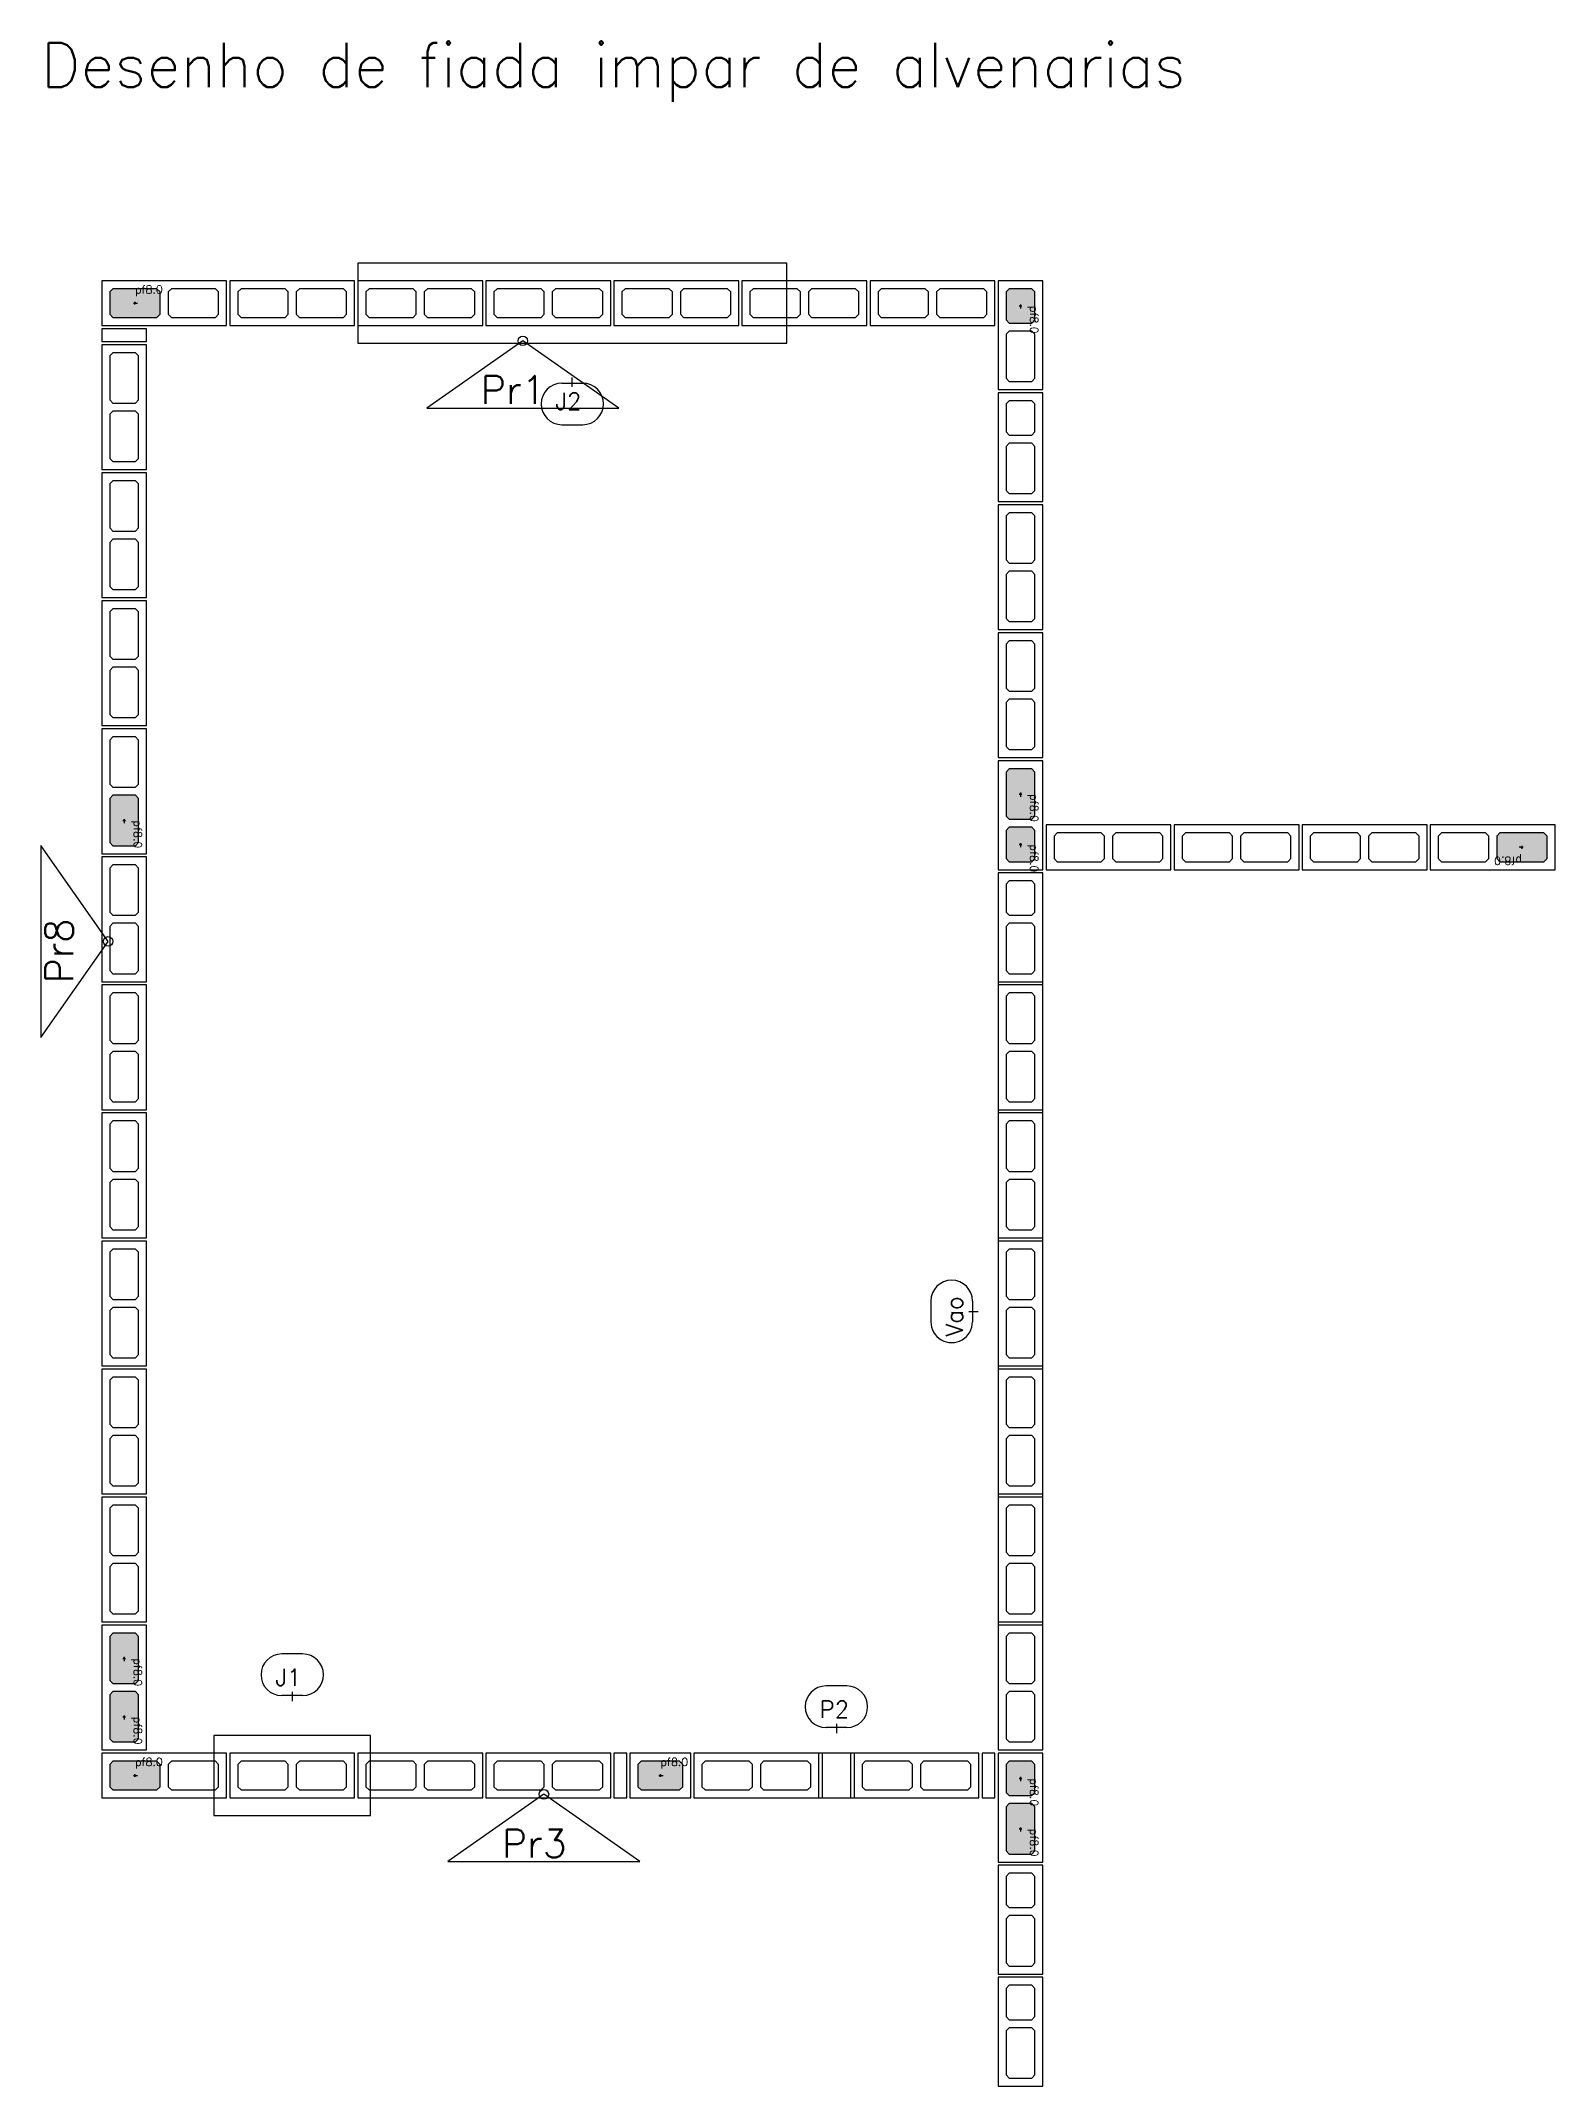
# Model space of a CAD drawing. Extents: x -19 to 910, y -954 to 75.
# Drawn here: x -19 to 454, y -564 to 75 of the extents above; entities that cross this region are included whole.
import ezdxf

# ---------------------------------------------------------------- set-up
doc = ezdxf.new("R2010")
doc.units = 0
doc.header["$LTSCALE"] = 25
doc.linetypes.add('ESTILO_TQS_0001', pattern=[1, 0.7, -0.3])
doc.layers.get('0').update_dxf_attribs({"linetype": 'CONTINUOUS'})
for name, color, linetype in [('106', 5, 'CONTINUOUS'), ('161', 7, 'CONTINUOUS'), ('198', 11, 'CONTINUOUS'), ('203', 7, 'ESTILO_TQS_0001'), ('213', 77, 'CONTINUOUS'), ('216', 3, 'CONTINUOUS'), ('222', 1, 'CONTINUOUS'), ('237', 6, 'CONTINUOUS'), ('241', 2, 'CONTINUOUS'), ('245', 10, 'CONTINUOUS'), ('251', 1, 'CONTINUOUS'), ('252', 1, 'CONTINUOUS')]:
    doc.layers.add(name, color=color, linetype=linetype)
doc.styles.get("Standard").update_dxf_attribs({"font": 'ROMANS.SHX'})

# ---------------------------------------------------------------- blocks, each defined once
blk = doc.blocks.new('P0515')
blk.add_lwpolyline([(-2, -7), (2, -7), (2, 7), (-2, 7), (-2, -7)])
blk = doc.blocks.new('P4015G')
blk.add_lwpolyline([(-19.5, -7), (19.5, -7), (19.5, 7), (-19.5, 7), (-19.5, -7)])
at = {"layer": '203'}
for points in [[(-17, -3.5), (-16, -4.5), (-2.25, -4.5), (-1.25, -3.5), (-1.25, 3.5), (-2.25, 4.5), (-16, 4.5), (-17, 3.5), (-17, -3.5)], [(1.25, -3.5), (2.25, -4.5), (16, -4.5), (17, -3.5), (17, 3.5), (16, 4.5), (2.25, 4.5), (1.25, 3.5), (1.25, -3.5)]]:
    blk.add_lwpolyline(points, dxfattribs=at)
at = {"layer": '213'}
for points in [[(1.25, -3.5), (17, 3.5), (16, 4.5)], [(1.25, -3.5), (16, 4.5), (2.25, 4.5)], [(1.25, -3.5), (2.25, 4.5), (1.25, 3.5)], [(1.25, -3.5), (17, -3.5), (17, 3.5)], [(1.25, -3.5), (1.25, 3.5), (1.25, -3.5)], [(1.25, -3.5), (2.25, -4.5), (16, -4.5)], [(1.25, -3.5), (16, -4.5), (17, -3.5)]]:
    blk.add_solid(points, dxfattribs=at)
blk = doc.blocks.new('P4015')
blk.add_lwpolyline([(-19.5, -7), (19.5, -7), (19.5, 7), (-19.5, 7), (-19.5, -7)])
at = {"layer": '203'}
for points in [[(-17, -3.5), (-16, -4.5), (-2.25, -4.5), (-1.25, -3.5), (-1.25, 3.5), (-2.25, 4.5), (-16, 4.5), (-17, 3.5), (-17, -3.5)], [(1.25, -3.5), (2.25, -4.5), (16, -4.5), (17, -3.5), (17, 3.5), (16, 4.5), (2.25, 4.5), (1.25, 3.5), (1.25, -3.5)]]:
    blk.add_lwpolyline(points, dxfattribs=at)
blk = doc.blocks.new('_BLVAO')
blk.add_lwpolyline([(-0.5, -0.5), (0.5, -0.5), (0.5, 0.5), (-0.5, 0.5), (-0.5, -0.5)])
blk = doc.blocks.new('_IDNPRT')
for p, q in [((-0.25, 0), (0.25, 0)), ((0, -0.086155), (0, 0.134385)), ((-0.25, -1), (0.25, -1))]:
    blk.add_line(p, q)
for centre, start, end in [((-0.25, -0.5), 90, 270), ((0.25, -0.5), 270, 90)]:
    blk.add_arc(centre, 0.5, start, end)
blk = doc.blocks.new('_PFERV')
for p, q in [((-0.55, 0), (1.05, 0)), ((0, -0.55), (0, 0.55))]:
    blk.add_line(p, q)
for points in [[(-0.354, 0.354), (-0.5, 0), (-0.354, -0.354)], [(-0.354, 0.354), (0.354, 0.354), (0, 0.5)], [(-0.354, 0.354), (0, 0.5), (-0.354, 0.354)], [(-0.354, 0.354), (-0.354, -0.354), (0, -0.5)], [(-0.354, 0.354), (0, -0.5), (0.354, -0.354)], [(-0.354, 0.354), (0.354, -0.354), (0.5, 0)], [(-0.354, 0.354), (0.5, 0), (0.354, 0.354)]]:
    blk.add_solid(points)
blk = doc.blocks.new('_PFERV_PF8_0')
at = {"xscale": 0.8, "yscale": 0.8}
blk.add_blockref('_PFERV', (0, 0), dxfattribs=at)
at = {"layer": '198'}
blk.add_text('pf8.0', height=2.5, dxfattribs=at).set_placement((0, 3))
blk = doc.blocks.new('_IDNPAR')
for p, q in [((0, 0), (-1, -0.7)), ((1, -0.7), (0, 0)), ((-1, -0.7), (1, -0.7))]:
    blk.add_line(p, q)
blk.add_circle((0, 0), 0.05)
blk = doc.blocks.new('P4015F')
blk.add_lwpolyline([(-19.5, -7), (19.5, -7), (19.5, 7), (-19.5, 7), (-19.5, -7)])
at = {"layer": '203'}
for points in [[(-17, -3.5), (-16, -4.5), (-2.25, -4.5), (-1.25, -3.5), (-1.25, 3.5), (-2.25, 4.5), (-16, 4.5), (-17, 3.5), (-17, -3.5)], [(1.25, -3.5), (2.25, -4.5), (16, -4.5), (17, -3.5), (17, 3.5), (16, 4.5), (2.25, 4.5), (1.25, 3.5), (1.25, -3.5)]]:
    blk.add_lwpolyline(points, dxfattribs=at)
at = {"layer": '213'}
for points in [[(-17, -3.5), (-1.25, 3.5), (-2.25, 4.5)], [(-17, -3.5), (-2.25, 4.5), (-16, 4.5)], [(-17, -3.5), (-16, 4.5), (-17, 3.5)], [(-17, -3.5), (-1.25, -3.5), (-1.25, 3.5)], [(-17, -3.5), (-17, 3.5), (-17, -3.5)], [(1.25, -3.5), (17, 3.5), (16, 4.5)], [(1.25, -3.5), (16, 4.5), (2.25, 4.5)], [(1.25, -3.5), (2.25, 4.5), (1.25, 3.5)], [(1.25, -3.5), (17, -3.5), (17, 3.5)], [(1.25, -3.5), (1.25, 3.5), (1.25, -3.5)], [(-17, -3.5), (-16, -4.5), (-2.25, -4.5)], [(-17, -3.5), (-2.25, -4.5), (-1.25, -3.5)], [(1.25, -3.5), (2.25, -4.5), (16, -4.5)], [(1.25, -3.5), (16, -4.5), (17, -3.5)]]:
    blk.add_solid(points, dxfattribs=at)
blk = doc.blocks.new('P2015G')
blk.add_lwpolyline([(-9.5, -7), (9.5, -7), (9.5, 7), (-9.5, 7), (-9.5, -7)])
at = {"layer": '203'}
blk.add_lwpolyline([(-7, -3.5), (-6, -4.5), (6, -4.5), (7, -3.5), (7, 3.5), (6, 4.5), (-6, 4.5), (-7, 3.5), (-7, -3.5)], dxfattribs=at)
at = {"layer": '213'}
for points in [[(-7, -3.5), (7, 3.5), (6, 4.5)], [(-7, -3.5), (6, 4.5), (-6, 4.5)], [(-7, -3.5), (-6, 4.5), (-7, 3.5)], [(-7, -3.5), (7, -3.5), (7, 3.5)], [(-7, -3.5), (-7, 3.5), (-7, -3.5)], [(-7, -3.5), (-6, -4.5), (6, -4.5)], [(-7, -3.5), (6, -4.5), (7, -3.5)]]:
    blk.add_solid(points, dxfattribs=at)
blk = doc.blocks.new('P1015')
blk.add_lwpolyline([(-4.5, -7), (4.5, -7), (4.5, 7), (-4.5, 7), (-4.5, -7)])
blk = doc.blocks.new('P3515G2')
blk.add_lwpolyline([(-17, -7), (17, -7), (17, 7), (-17, 7), (-17, -7)])
at = {"layer": '203'}
for points in [[(-14.5, -3.5), (-13.5, -4.5), (-4.75, -4.5), (-3.75, -3.5), (-3.75, 3.5), (-4.75, 4.5), (-13.5, 4.5), (-14.5, 3.5), (-14.5, -3.5)], [(-1.25, -3.5), (-0.25, -4.5), (13.5, -4.5), (14.5, -3.5), (14.5, 3.5), (13.5, 4.5), (-0.25, 4.5), (-1.25, 3.5), (-1.25, -3.5)]]:
    blk.add_lwpolyline(points, dxfattribs=at)
at = {"layer": '213'}
for points in [[(-14.5, -3.5), (-3.75, 3.5), (-4.75, 4.5)], [(-14.5, -3.5), (-4.75, 4.5), (-13.5, 4.5)], [(-14.5, -3.5), (-13.5, 4.5), (-14.5, 3.5)], [(-14.5, -3.5), (-3.75, -3.5), (-3.75, 3.5)], [(-14.5, -3.5), (-14.5, 3.5), (-14.5, -3.5)], [(-14.5, -3.5), (-13.5, -4.5), (-4.75, -4.5)], [(-14.5, -3.5), (-4.75, -4.5), (-3.75, -3.5)]]:
    blk.add_solid(points, dxfattribs=at)
blk = doc.blocks.new('P3515')
blk.add_lwpolyline([(-17, -7), (17, -7), (17, 7), (-17, 7), (-17, -7)])
at = {"layer": '203'}
for points in [[(-14.5, -3.5), (-13.5, -4.5), (-4.75, -4.5), (-3.75, -3.5), (-3.75, 3.5), (-4.75, 4.5), (-13.5, 4.5), (-14.5, 3.5), (-14.5, -3.5)], [(-1.25, -3.5), (-0.25, -4.5), (13.5, -4.5), (14.5, -3.5), (14.5, 3.5), (13.5, 4.5), (-0.25, 4.5), (-1.25, 3.5), (-1.25, -3.5)]]:
    blk.add_lwpolyline(points, dxfattribs=at)
blk = doc.blocks.new('P3515F')
blk.add_lwpolyline([(-17, -7), (17, -7), (17, 7), (-17, 7), (-17, -7)])
at = {"layer": '203'}
for points in [[(-14.5, -3.5), (-13.5, -4.5), (-4.75, -4.5), (-3.75, -3.5), (-3.75, 3.5), (-4.75, 4.5), (-13.5, 4.5), (-14.5, 3.5), (-14.5, -3.5)], [(-1.25, -3.5), (-0.25, -4.5), (13.5, -4.5), (14.5, -3.5), (14.5, 3.5), (13.5, 4.5), (-0.25, 4.5), (-1.25, 3.5), (-1.25, -3.5)]]:
    blk.add_lwpolyline(points, dxfattribs=at)
at = {"layer": '213'}
for points in [[(-14.5, -3.5), (-3.75, 3.5), (-4.75, 4.5)], [(-14.5, -3.5), (-4.75, 4.5), (-13.5, 4.5)], [(-14.5, -3.5), (-13.5, 4.5), (-14.5, 3.5)], [(-14.5, -3.5), (-3.75, -3.5), (-3.75, 3.5)], [(-14.5, -3.5), (-14.5, 3.5), (-14.5, -3.5)], [(-1.25, -3.5), (14.5, 3.5), (13.5, 4.5)], [(-1.25, -3.5), (13.5, 4.5), (-0.25, 4.5)], [(-1.25, -3.5), (-0.25, 4.5), (-1.25, 3.5)], [(-1.25, -3.5), (14.5, -3.5), (14.5, 3.5)], [(-1.25, -3.5), (-1.25, 3.5), (-1.25, -3.5)], [(-14.5, -3.5), (-13.5, -4.5), (-4.75, -4.5)], [(-14.5, -3.5), (-4.75, -4.5), (-3.75, -3.5)], [(-1.25, -3.5), (-0.25, -4.5), (13.5, -4.5)], [(-1.25, -3.5), (13.5, -4.5), (14.5, -3.5)]]:
    blk.add_solid(points, dxfattribs=at)

msp = doc.modelspace()

# ---------------------------------------------------------------- block references
at = {"layer": '106', "xscale": 13, "yscale": 13}
msp.add_blockref('_IDNPRT', (147, -32), dxfattribs=at)
for p, rotation in [((272, -322), 270), ((59.5, -442), 180), ((229.5, -452), 180)]:
    msp.add_blockref('_IDNPRT', p, dxfattribs=dict(at, rotation=rotation))
at = {"layer": '161'}
for p in [(10.375, -7), (10.375, -467), (174.5, -467)]:
    msp.add_blockref('_PFERV_PF8_0', p, dxfattribs=at)
for p, rotation in [((287, -7.875), 270), ((287, -160.375), 270), ((7, -168.625), 270), ((287, -176.125), 270), ((443.625, -177), 180), ((7, -430.375), 270), ((7, -448.625), 270), ((287, -467.875), 270), ((287, -483.625), 270)]:
    msp.add_blockref('_PFERV_PF8_0', p, dxfattribs=dict(at, rotation=rotation))
at = {"layer": '237', "xscale": 30, "yscale": 30}
for p in [(131.530031, -18.784714), (138.121187, -472.852251)]:
    msp.add_blockref('_IDNPAR', p, dxfattribs=at)
at = {"layer": '237', "xscale": 30, "yscale": 30, "rotation": 270}
msp.add_blockref('_IDNPAR', (1.990692, -206.420228), dxfattribs=at)
at = {"layer": '241'}
for name, p, rotation in [('P4015G', (19.5, -7), 180), ('P3515G2', (287, -17), 270), ('P0515', (7, -17), 270), ('P4015', (7, -39.5), 270), ('P3515', (287, -52), 270), ('P4015', (7, -79.5), 270), ('P4015', (287, -89.5), 270), ('P4015', (7, -119.5), 270), ('P4015', (287, -129.5), 270), ('P4015G', (7, -159.5), 270), ('P3515F', (287, -167), 90), ('P4015', (314.5, -177), 180), ('P4015', (354.5, -177), 180), ('P4015', (394.5, -177), 180), ('P4015', (7, -199.5), 270), ('P4015', (7, -239.5), 270), ('P4015', (7, -279.5), 270), ('P4015', (7, -319.5), 270), ('P4015', (7, -359.5), 270), ('P4015', (7, -399.5), 270), ('P4015F', (7, -439.5), 270), ('P0515', (277, -467), 180), ('P3515F', (287, -477), 270), ('P3515', (287, -512), 270), ('P3515', (287, -547), 270)]:
    msp.add_blockref(name, p, dxfattribs=dict(at, rotation=rotation))
for name, p in [('P4015', (59.5, -7)), ('P4015', (259.5, -7)), ('P4015G', (434.5, -177)), ('P4015', (139.5, -467)), ('P0515', (162, -467)), ('P2015G', (174.5, -467))]:
    msp.add_blockref(name, p, dxfattribs=at)
at = {"layer": '245'}
for p in [(99.5, -7), (139.5, -7), (179.5, -7), (219.5, -7), (59.5, -467), (99.5, -467)]:
    msp.add_blockref('P4015', p, dxfattribs=at)
for name, p, rotation in [('P3515', (287, -202), 270), ('P4015', (287, -239.5), 270), ('P4015', (287, -279.5), 270), ('P4015', (287, -319.5), 270), ('P4015', (287, -359.5), 270), ('P4015', (287, -399.5), 270), ('P4015', (287, -439.5), 270), ('P4015G', (19.5, -467), 180), ('P4015', (204.5, -467), 180), ('P1015', (229.5, -467), 180), ('P4015', (254.5, -467), 180)]:
    msp.add_blockref(name, p, dxfattribs=dict(at, rotation=rotation))
at = {"layer": '251', "yscale": 14}
for p, xscale, rotation in [((287, -322), 274, 270), ((229.5, -467), 89, 180)]:
    msp.add_blockref('_BLVAO', p, dxfattribs=dict(at, xscale=xscale, rotation=rotation))
at = {"layer": '252', "xscale": 134, "yscale": 25}
msp.add_blockref('_BLVAO', (147, -7), dxfattribs=at)
at = {"layer": '252', "xscale": 49, "yscale": 25, "rotation": 180}
msp.add_blockref('_BLVAO', (59.5, -467), dxfattribs=at)

# ---------------------------------------------------------------- texts
at = {"layer": '216'}
for s, p in [('J2', (141.75, -40.3125)), ('J1', (54.25, -438.9375)), ('P2', (224.25, -448.9375))]:
    msp.add_text(s, height=5.25, dxfattribs=at).set_placement(p)
msp.add_text('Vao', height=5.25, rotation=90, dxfattribs=at).set_placement((268.9375, -329.875))
at = {"layer": '222'}
msp.add_text('Desenho de fiada impar de alvenarias', height=13.75, dxfattribs=at).set_placement((-19.009308, 60.5))
at = {"layer": '237'}
for s, p in [('Pr1', (118.405031, -38.472214)), ('Pr3', (124.996187, -492.539751))]:
    msp.add_text(s, height=8.75, dxfattribs=at).set_placement(p)
msp.add_text('Pr8', height=8.75, rotation=90, dxfattribs=at).set_placement((-8.946808, -219.545228))

doc.saveas('drawing.dxf')
